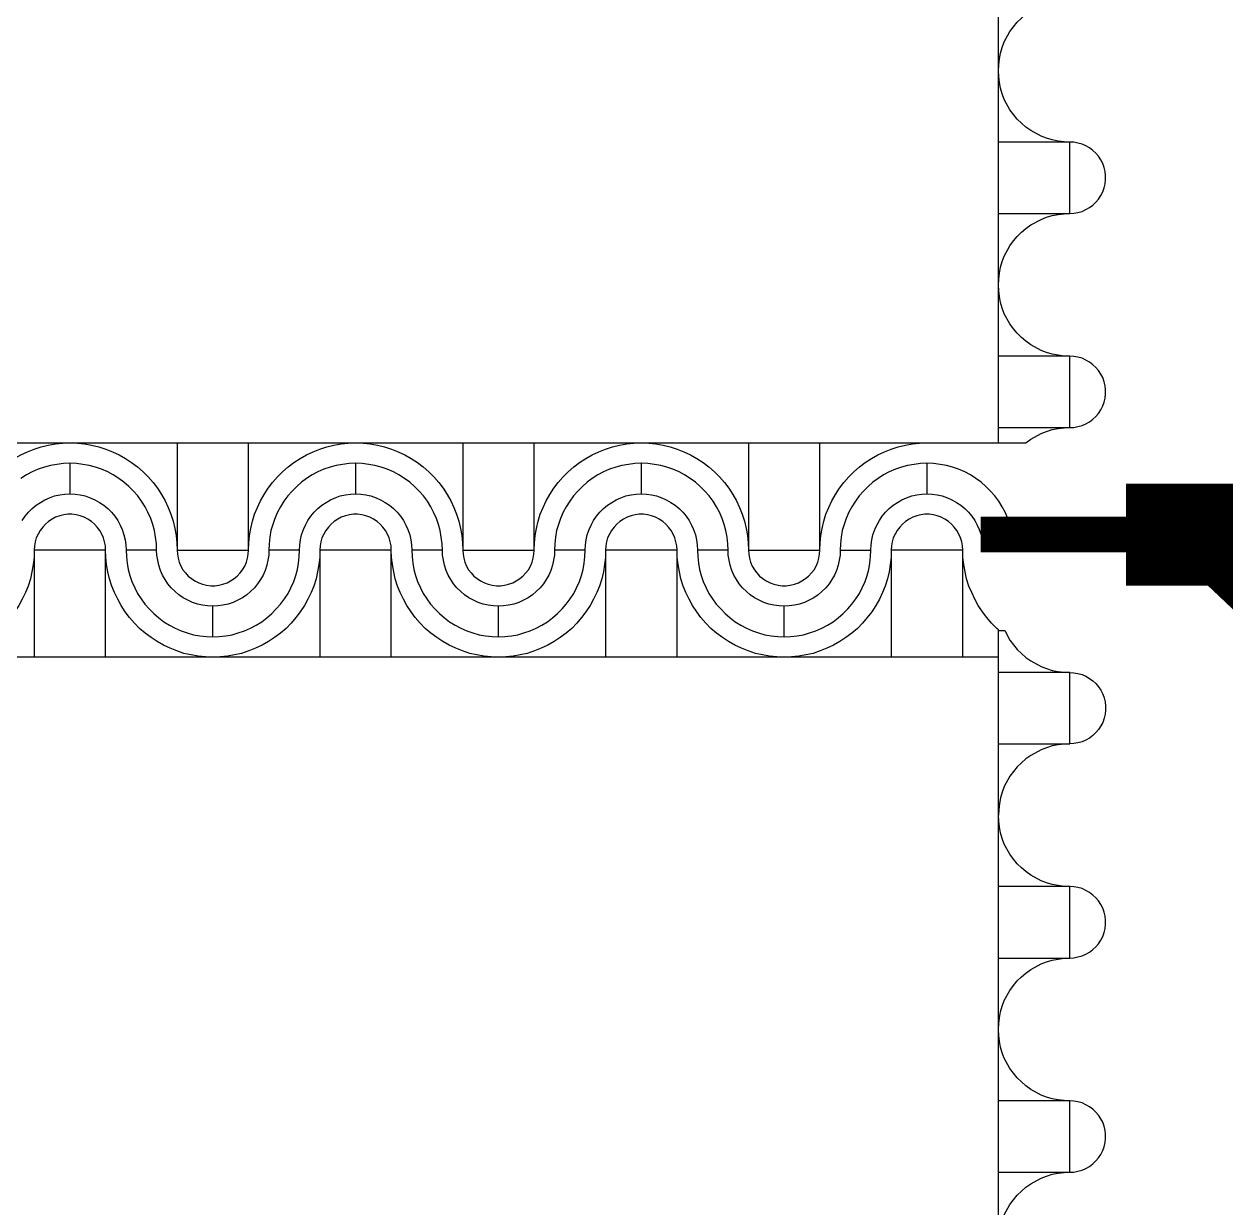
# Model space of a CAD drawing. Extents: x 190.8 to 267.1, y 124 to 174.8.
# Drawn here: x 232.41 to 233.588, y 158.636 to 159.796 of the extents above; entities that cross this region are included whole.
import ezdxf

# ---------------------------------------------------------------- set-up
doc = ezdxf.new("R2010")
doc.units = 0
doc.header["$MEASUREMENT"] = 0

msp = doc.modelspace()

# ---------------------------------------------------------------- linework, layer by layer
msp.add_line((231.2646, 159.3856), (233.3913, 159.3856))
for points in [[(233.3646, 159.3856), (233.3646, 161.4023)], [(233.3646, 159.7506), (233.3649, 159.7563), (233.3656, 159.7621), (233.3666, 159.7678), (233.3684, 159.7733), (233.3704, 159.7788), (233.3759, 159.7888), (233.3794, 159.7936), (233.3831, 159.7981), (233.3871, 159.8021), (233.3916, 159.8058), (233.3964, 159.8093), (233.4064, 159.8148), (233.4119, 159.8168), (233.4174, 159.8186), (233.4231, 159.8196), (233.4289, 159.8203), (233.4346, 159.8206)], [(233.4346, 159.6806), (233.4289, 159.6808), (233.4231, 159.6816), (233.4174, 159.6826), (233.4119, 159.6843), (233.4064, 159.6863), (233.3964, 159.6918), (233.3916, 159.6953), (233.3871, 159.6991), (233.3831, 159.7031), (233.3794, 159.7076), (233.3759, 159.7123), (233.3704, 159.7223), (233.3684, 159.7278), (233.3666, 159.7333), (233.3656, 159.7391), (233.3649, 159.7448), (233.3646, 159.7506)], [(233.3646, 159.6106), (233.4346, 159.6106), (233.4346, 159.6806), (233.3646, 159.6806)], [(233.4346, 159.6106), (233.4386, 159.6108), (233.4426, 159.6116), (233.4466, 159.6126), (233.4504, 159.6143), (233.4539, 159.6163), (233.4571, 159.6188), (233.4601, 159.6216), (233.4626, 159.6246), (233.4649, 159.6281), (233.4669, 159.6318), (233.4681, 159.6356), (233.4691, 159.6396), (233.4696, 159.6436), (233.4696, 159.6476), (233.4691, 159.6516), (233.4681, 159.6556), (233.4669, 159.6596), (233.4649, 159.6631), (233.4626, 159.6666), (233.4601, 159.6696), (233.4571, 159.6723), (233.4539, 159.6748), (233.4504, 159.6768), (233.4466, 159.6786), (233.4426, 159.6796), (233.4386, 159.6803), (233.4346, 159.6806)], [(233.3646, 159.5406), (233.3649, 159.5463), (233.3656, 159.5521), (233.3666, 159.5578), (233.3684, 159.5633), (233.3704, 159.5688), (233.3759, 159.5788), (233.3794, 159.5836), (233.3831, 159.5881), (233.3871, 159.5921), (233.3916, 159.5958), (233.3964, 159.5993), (233.4064, 159.6048), (233.4119, 159.6068), (233.4174, 159.6086), (233.4231, 159.6096), (233.4289, 159.6103), (233.4346, 159.6106)], [(233.4346, 159.4706), (233.4289, 159.4708), (233.4231, 159.4716), (233.4174, 159.4726), (233.4119, 159.4743), (233.4064, 159.4763), (233.3964, 159.4818), (233.3916, 159.4853), (233.3871, 159.4891), (233.3831, 159.4931), (233.3794, 159.4976), (233.3759, 159.5023), (233.3704, 159.5123), (233.3684, 159.5178), (233.3666, 159.5233), (233.3656, 159.5291), (233.3649, 159.5348), (233.3646, 159.5406)], [(233.3646, 159.4006), (233.4346, 159.4006), (233.4346, 159.4706), (233.3646, 159.4706)], [(233.4346, 159.4006), (233.4386, 159.4008), (233.4426, 159.4016), (233.4466, 159.4026), (233.4504, 159.4043), (233.4539, 159.4063), (233.4571, 159.4088), (233.4601, 159.4116), (233.4626, 159.4146), (233.4649, 159.4181), (233.4669, 159.4218), (233.4681, 159.4256), (233.4691, 159.4296), (233.4696, 159.4336), (233.4696, 159.4376), (233.4691, 159.4416), (233.4681, 159.4456), (233.4669, 159.4496), (233.4649, 159.4531), (233.4626, 159.4566), (233.4601, 159.4596), (233.4571, 159.4623), (233.4539, 159.4648), (233.4504, 159.4668), (233.4466, 159.4686), (233.4426, 159.4696), (233.4386, 159.4703), (233.4346, 159.4706)], [(233.3913, 159.3856), (233.3916, 159.3858), (233.3964, 159.3893), (233.4064, 159.3948), (233.4119, 159.3968), (233.4174, 159.3986), (233.4231, 159.3996), (233.4289, 159.4003), (233.4346, 159.4006)], [(232.3496, 159.2806), (232.3499, 159.2878), (232.3506, 159.2948), (232.3519, 159.3018), (232.3534, 159.3088), (232.3556, 159.3158), (232.3584, 159.3223), (232.3614, 159.3288), (232.3649, 159.3351), (232.3689, 159.3411), (232.3731, 159.3468), (232.3779, 159.3523), (232.3829, 159.3573), (232.3884, 159.3621), (232.3941, 159.3663), (232.4001, 159.3703), (232.4064, 159.3738), (232.4129, 159.3768), (232.4194, 159.3796), (232.4264, 159.3818), (232.4334, 159.3833), (232.4404, 159.3846), (232.4474, 159.3853), (232.4546, 159.3856)], [(232.4546, 159.3856), (232.4619, 159.3853), (232.4689, 159.3846), (232.4759, 159.3833), (232.4829, 159.3818), (232.4899, 159.3796), (232.4964, 159.3768), (232.5029, 159.3738), (232.5091, 159.3703), (232.5151, 159.3663), (232.5209, 159.3621), (232.5264, 159.3573), (232.5314, 159.3523), (232.5361, 159.3468), (232.5404, 159.3411), (232.5444, 159.3351), (232.5479, 159.3288), (232.5509, 159.3223), (232.5536, 159.3158), (232.5559, 159.3088), (232.5574, 159.3018), (232.5586, 159.2948), (232.5594, 159.2878), (232.5596, 159.2806)], [(232.5596, 159.3856), (232.5596, 159.2806), (232.6296, 159.2806), (232.6296, 159.3856)], [(232.6296, 159.2806), (232.6299, 159.2878), (232.6306, 159.2948), (232.6319, 159.3018), (232.6334, 159.3088), (232.6356, 159.3158), (232.6384, 159.3223), (232.6414, 159.3288), (232.6449, 159.3351), (232.6489, 159.3411), (232.6531, 159.3468), (232.6579, 159.3523), (232.6629, 159.3573), (232.6684, 159.3621), (232.6741, 159.3663), (232.6801, 159.3703), (232.6864, 159.3738), (232.6929, 159.3768), (232.6994, 159.3796), (232.7064, 159.3818), (232.7134, 159.3833), (232.7204, 159.3846), (232.7274, 159.3853), (232.7346, 159.3856)], [(232.7346, 159.3856), (232.7419, 159.3853), (232.7489, 159.3846), (232.7559, 159.3833), (232.7629, 159.3818), (232.7699, 159.3796), (232.7764, 159.3768), (232.7829, 159.3738), (232.7891, 159.3703), (232.7951, 159.3663), (232.8009, 159.3621), (232.8064, 159.3573), (232.8114, 159.3523), (232.8161, 159.3468), (232.8204, 159.3411), (232.8244, 159.3351), (232.8279, 159.3288), (232.8309, 159.3223), (232.8336, 159.3158), (232.8359, 159.3088), (232.8374, 159.3018), (232.8386, 159.2948), (232.8394, 159.2878), (232.8396, 159.2806)], [(232.8396, 159.3856), (232.8396, 159.2806), (232.9096, 159.2806), (232.9096, 159.3856)], [(232.9096, 159.2806), (232.9099, 159.2878), (232.9106, 159.2948), (232.9119, 159.3018), (232.9134, 159.3088), (232.9156, 159.3158), (232.9184, 159.3223), (232.9214, 159.3288), (232.9249, 159.3351), (232.9289, 159.3411), (232.9331, 159.3468), (232.9379, 159.3523), (232.9429, 159.3573), (232.9484, 159.3621), (232.9541, 159.3663), (232.9601, 159.3703), (232.9664, 159.3738), (232.9729, 159.3768), (232.9794, 159.3796), (232.9864, 159.3818), (232.9934, 159.3833), (233.0004, 159.3846), (233.0074, 159.3853), (233.0146, 159.3856)], [(233.0146, 159.3856), (233.0219, 159.3853), (233.0289, 159.3846), (233.0359, 159.3833), (233.0429, 159.3818), (233.0499, 159.3796), (233.0564, 159.3768), (233.0629, 159.3738), (233.0691, 159.3703), (233.0751, 159.3663), (233.0809, 159.3621), (233.0864, 159.3573), (233.0914, 159.3523), (233.0961, 159.3468), (233.1004, 159.3411), (233.1044, 159.3351), (233.1079, 159.3288), (233.1109, 159.3223), (233.1136, 159.3158), (233.1159, 159.3088), (233.1174, 159.3018), (233.1186, 159.2948), (233.1194, 159.2878), (233.1196, 159.2806)], [(233.1196, 159.3856), (233.1196, 159.2806), (233.1896, 159.2806), (233.1896, 159.3856)], [(233.1896, 159.2806), (233.1899, 159.2878), (233.1906, 159.2948), (233.1919, 159.3018), (233.1934, 159.3088), (233.1956, 159.3158), (233.1984, 159.3223), (233.2014, 159.3288), (233.2049, 159.3351), (233.2089, 159.3411), (233.2131, 159.3468), (233.2179, 159.3523), (233.2229, 159.3573), (233.2284, 159.3621), (233.2341, 159.3663), (233.2401, 159.3703), (233.2464, 159.3738), (233.2529, 159.3768), (233.2594, 159.3796), (233.2664, 159.3818), (233.2734, 159.3833), (233.2804, 159.3846), (233.2874, 159.3853), (233.2946, 159.3856)], [(232.4546, 159.3656), (232.4484, 159.3653), (232.4419, 159.3646), (232.4356, 159.3636), (232.4296, 159.3618), (232.4236, 159.3598), (232.4176, 159.3571), (232.4121, 159.3543), (232.4066, 159.3508)], [(232.5396, 159.2806), (232.5394, 159.2868), (232.5386, 159.2933), (232.5376, 159.2996), (232.5359, 159.3056), (232.5339, 159.3116), (232.5311, 159.3176), (232.5284, 159.3231), (232.5249, 159.3286), (232.5211, 159.3336), (232.5169, 159.3383), (232.5124, 159.3428), (232.5076, 159.3471), (232.5026, 159.3508), (232.4971, 159.3543), (232.4916, 159.3571), (232.4856, 159.3598), (232.4796, 159.3618), (232.4736, 159.3636), (232.4674, 159.3646), (232.4609, 159.3653), (232.4546, 159.3656), (232.4546, 159.3356), (232.4596, 159.3353), (232.4646, 159.3346), (232.4696, 159.3336), (232.4746, 159.3318), (232.4791, 159.3298), (232.4836, 159.3273), (232.4879, 159.3246), (232.4916, 159.3213), (232.4954, 159.3176), (232.4986, 159.3138), (232.5014, 159.3096), (232.5039, 159.3051), (232.5059, 159.3006), (232.5076, 159.2956), (232.5086, 159.2906), (232.5094, 159.2856), (232.5096, 159.2806)], [(232.7346, 159.3656), (232.7284, 159.3653), (232.7219, 159.3646), (232.7156, 159.3636), (232.7096, 159.3618), (232.7036, 159.3598), (232.6976, 159.3571), (232.6921, 159.3543), (232.6866, 159.3508), (232.6816, 159.3471), (232.6769, 159.3428), (232.6724, 159.3383), (232.6681, 159.3336), (232.6644, 159.3286), (232.6609, 159.3231), (232.6581, 159.3176), (232.6554, 159.3116), (232.6534, 159.3056), (232.6516, 159.2996), (232.6506, 159.2933), (232.6499, 159.2868), (232.6496, 159.2806)], [(232.8196, 159.2806), (232.8194, 159.2868), (232.8186, 159.2933), (232.8176, 159.2996), (232.8159, 159.3056), (232.8139, 159.3116), (232.8111, 159.3176), (232.8084, 159.3231), (232.8049, 159.3286), (232.8011, 159.3336), (232.7969, 159.3383), (232.7924, 159.3428), (232.7876, 159.3471), (232.7826, 159.3508), (232.7771, 159.3543), (232.7716, 159.3571), (232.7656, 159.3598), (232.7596, 159.3618), (232.7536, 159.3636), (232.7474, 159.3646), (232.7409, 159.3653), (232.7346, 159.3656), (232.7346, 159.3356), (232.7396, 159.3353), (232.7446, 159.3346), (232.7496, 159.3336), (232.7546, 159.3318), (232.7591, 159.3298), (232.7636, 159.3273), (232.7679, 159.3246), (232.7716, 159.3213), (232.7754, 159.3176), (232.7786, 159.3138), (232.7814, 159.3096), (232.7839, 159.3051), (232.7859, 159.3006), (232.7876, 159.2956), (232.7886, 159.2906), (232.7894, 159.2856), (232.7896, 159.2806)], [(233.0146, 159.3656), (233.0084, 159.3653), (233.0019, 159.3646), (232.9956, 159.3636), (232.9896, 159.3618), (232.9836, 159.3598), (232.9776, 159.3571), (232.9721, 159.3543), (232.9666, 159.3508), (232.9616, 159.3471), (232.9569, 159.3428), (232.9524, 159.3383), (232.9481, 159.3336), (232.9444, 159.3286), (232.9409, 159.3231), (232.9381, 159.3176), (232.9354, 159.3116), (232.9334, 159.3056), (232.9316, 159.2996), (232.9306, 159.2933), (232.9299, 159.2868), (232.9296, 159.2806)], [(233.0996, 159.2806), (233.0994, 159.2868), (233.0986, 159.2933), (233.0976, 159.2996), (233.0959, 159.3056), (233.0939, 159.3116), (233.0911, 159.3176), (233.0884, 159.3231), (233.0849, 159.3286), (233.0811, 159.3336), (233.0769, 159.3383), (233.0724, 159.3428), (233.0676, 159.3471), (233.0626, 159.3508), (233.0571, 159.3543), (233.0516, 159.3571), (233.0456, 159.3598), (233.0396, 159.3618), (233.0336, 159.3636), (233.0274, 159.3646), (233.0209, 159.3653), (233.0146, 159.3656), (233.0146, 159.3356), (233.0196, 159.3353), (233.0246, 159.3346), (233.0296, 159.3336), (233.0346, 159.3318), (233.0391, 159.3298), (233.0436, 159.3273), (233.0479, 159.3246), (233.0516, 159.3213), (233.0554, 159.3176), (233.0586, 159.3138), (233.0614, 159.3096), (233.0639, 159.3051), (233.0659, 159.3006), (233.0676, 159.2956), (233.0686, 159.2906), (233.0694, 159.2856), (233.0696, 159.2806)], [(233.2946, 159.3656), (233.2884, 159.3653), (233.2819, 159.3646), (233.2756, 159.3636), (233.2696, 159.3618), (233.2636, 159.3598), (233.2576, 159.3571), (233.2521, 159.3543), (233.2466, 159.3508), (233.2416, 159.3471), (233.2369, 159.3428), (233.2324, 159.3383), (233.2281, 159.3336), (233.2244, 159.3286), (233.2209, 159.3231), (233.2181, 159.3176), (233.2154, 159.3116), (233.2134, 159.3056), (233.2116, 159.2996), (233.2106, 159.2933), (233.2099, 159.2868), (233.2096, 159.2806), (233.2396, 159.2806), (233.2399, 159.2856), (233.2406, 159.2906), (233.2416, 159.2956), (233.2434, 159.3006), (233.2454, 159.3051), (233.2479, 159.3096), (233.2506, 159.3138), (233.2539, 159.3176), (233.2576, 159.3213), (233.2614, 159.3246), (233.2656, 159.3273), (233.2701, 159.3298), (233.2746, 159.3318), (233.2796, 159.3336), (233.2846, 159.3346), (233.2896, 159.3353), (233.2946, 159.3356)], [(232.4079, 159.3096), (232.4106, 159.3138), (232.4139, 159.3176), (232.4176, 159.3213), (232.4214, 159.3246), (232.4256, 159.3273), (232.4301, 159.3298), (232.4346, 159.3318), (232.4396, 159.3336), (232.4446, 159.3346), (232.4496, 159.3353), (232.4546, 159.3356)], [(232.6796, 159.2806), (232.6799, 159.2856), (232.6806, 159.2906), (232.6816, 159.2956), (232.6834, 159.3006), (232.6854, 159.3051), (232.6879, 159.3096), (232.6906, 159.3138), (232.6939, 159.3176), (232.6976, 159.3213), (232.7014, 159.3246), (232.7056, 159.3273), (232.7101, 159.3298), (232.7146, 159.3318), (232.7196, 159.3336), (232.7246, 159.3346), (232.7296, 159.3353), (232.7346, 159.3356)], [(232.9596, 159.2806), (232.9599, 159.2856), (232.9606, 159.2906), (232.9616, 159.2956), (232.9634, 159.3006), (232.9654, 159.3051), (232.9679, 159.3096), (232.9706, 159.3138), (232.9739, 159.3176), (232.9776, 159.3213), (232.9814, 159.3246), (232.9856, 159.3273), (232.9901, 159.3298), (232.9946, 159.3318), (232.9996, 159.3336), (233.0046, 159.3346), (233.0096, 159.3353), (233.0146, 159.3356)], [(232.4896, 159.2806), (232.4894, 159.2846), (232.4886, 159.2886), (232.4876, 159.2926), (232.4859, 159.2963), (232.4839, 159.2998), (232.4814, 159.3031), (232.4786, 159.3061), (232.4756, 159.3086), (232.4721, 159.3108), (232.4684, 159.3128), (232.4646, 159.3141), (232.4606, 159.3151), (232.4566, 159.3156), (232.4526, 159.3156), (232.4486, 159.3151), (232.4446, 159.3141), (232.4406, 159.3128), (232.4371, 159.3108), (232.4336, 159.3086), (232.4306, 159.3061), (232.4279, 159.3031), (232.4254, 159.2998), (232.4234, 159.2963), (232.4216, 159.2926), (232.4206, 159.2886), (232.4199, 159.2846), (232.4196, 159.2806)], [(232.7696, 159.2806), (232.7694, 159.2846), (232.7686, 159.2886), (232.7676, 159.2926), (232.7659, 159.2963), (232.7639, 159.2998), (232.7614, 159.3031), (232.7586, 159.3061), (232.7556, 159.3086), (232.7521, 159.3108), (232.7484, 159.3128), (232.7446, 159.3141), (232.7406, 159.3151), (232.7366, 159.3156), (232.7326, 159.3156), (232.7286, 159.3151), (232.7246, 159.3141), (232.7206, 159.3128), (232.7171, 159.3108), (232.7136, 159.3086), (232.7106, 159.3061), (232.7079, 159.3031), (232.7054, 159.2998), (232.7034, 159.2963), (232.7016, 159.2926), (232.7006, 159.2886), (232.6999, 159.2846), (232.6996, 159.2806)], [(233.0496, 159.2806), (233.0494, 159.2846), (233.0486, 159.2886), (233.0476, 159.2926), (233.0459, 159.2963), (233.0439, 159.2998), (233.0414, 159.3031), (233.0386, 159.3061), (233.0356, 159.3086), (233.0321, 159.3108), (233.0284, 159.3128), (233.0246, 159.3141), (233.0206, 159.3151), (233.0166, 159.3156), (233.0126, 159.3156), (233.0086, 159.3151), (233.0046, 159.3141), (233.0006, 159.3128), (232.9971, 159.3108), (232.9936, 159.3086), (232.9906, 159.3061), (232.9879, 159.3031), (232.9854, 159.2998), (232.9834, 159.2963), (232.9816, 159.2926), (232.9806, 159.2886), (232.9799, 159.2846), (232.9796, 159.2806)], [(233.3296, 159.2806), (233.3294, 159.2846), (233.3286, 159.2886), (233.3276, 159.2926), (233.3259, 159.2963), (233.3239, 159.2998), (233.3214, 159.3031), (233.3186, 159.3061), (233.3156, 159.3086), (233.3121, 159.3108), (233.3084, 159.3128), (233.3046, 159.3141), (233.3006, 159.3151), (233.2966, 159.3156), (233.2926, 159.3156), (233.2886, 159.3151), (233.2846, 159.3141), (233.2806, 159.3128), (233.2771, 159.3108), (233.2736, 159.3086), (233.2706, 159.3061), (233.2679, 159.3031), (233.2654, 159.2998), (233.2634, 159.2963), (233.2616, 159.2926), (233.2606, 159.2886), (233.2599, 159.2846), (233.2596, 159.2806)], [(232.4196, 159.2806), (232.4194, 159.2733), (232.4186, 159.2663), (232.4174, 159.2593), (232.4159, 159.2523), (232.4136, 159.2453), (232.4109, 159.2388), (232.4079, 159.2323), (232.4044, 159.2261), (232.4004, 159.2201), (232.3961, 159.2143), (232.3914, 159.2088), (232.3864, 159.2038), (232.3809, 159.1991), (232.3751, 159.1948), (232.3691, 159.1908), (232.3629, 159.1873), (232.3564, 159.1843), (232.3499, 159.1816), (232.3429, 159.1793), (232.3359, 159.1778), (232.3289, 159.1766), (232.3219, 159.1758), (232.3146, 159.1756)], [(232.4896, 159.1756), (232.4896, 159.2806), (232.4196, 159.2806), (232.4196, 159.1756)], [(232.5946, 159.1756), (232.5874, 159.1758), (232.5804, 159.1766), (232.5734, 159.1778), (232.5664, 159.1793), (232.5594, 159.1816), (232.5529, 159.1843), (232.5464, 159.1873), (232.5401, 159.1908), (232.5341, 159.1948), (232.5284, 159.1991), (232.5229, 159.2038), (232.5179, 159.2088), (232.5131, 159.2143), (232.5089, 159.2201), (232.5049, 159.2261), (232.5014, 159.2323), (232.4984, 159.2388), (232.4956, 159.2453), (232.4934, 159.2523), (232.4919, 159.2593), (232.4906, 159.2663), (232.4899, 159.2733), (232.4896, 159.2806)], [(232.5596, 159.2806), (232.5599, 159.2766), (232.5606, 159.2726), (232.5616, 159.2686), (232.5634, 159.2648), (232.5654, 159.2613), (232.5679, 159.2581), (232.5706, 159.2551), (232.5736, 159.2526), (232.5771, 159.2503), (232.5809, 159.2483), (232.5846, 159.2471), (232.5886, 159.2461), (232.5926, 159.2456), (232.5966, 159.2456), (232.6006, 159.2461), (232.6046, 159.2471), (232.6086, 159.2483), (232.6121, 159.2503), (232.6156, 159.2526), (232.6186, 159.2551), (232.6214, 159.2581), (232.6239, 159.2613), (232.6259, 159.2648), (232.6276, 159.2686), (232.6286, 159.2726), (232.6294, 159.2766), (232.6296, 159.2806)], [(232.5946, 159.1956), (232.6009, 159.1958), (232.6074, 159.1966), (232.6136, 159.1976), (232.6196, 159.1993), (232.6256, 159.2013), (232.6316, 159.2041), (232.6371, 159.2068), (232.6426, 159.2103), (232.6476, 159.2141), (232.6524, 159.2183), (232.6569, 159.2228), (232.6611, 159.2276), (232.6649, 159.2326), (232.6684, 159.2381), (232.6711, 159.2436), (232.6739, 159.2496), (232.6759, 159.2556), (232.6776, 159.2616), (232.6786, 159.2678), (232.6794, 159.2743), (232.6796, 159.2806), (232.6496, 159.2806), (232.6494, 159.2756), (232.6486, 159.2706), (232.6476, 159.2656), (232.6459, 159.2606), (232.6439, 159.2561), (232.6414, 159.2516), (232.6386, 159.2473), (232.6354, 159.2436), (232.6316, 159.2398), (232.6279, 159.2366), (232.6236, 159.2338), (232.6191, 159.2313), (232.6146, 159.2293), (232.6096, 159.2276), (232.6046, 159.2266), (232.5996, 159.2258), (232.5946, 159.2256)], [(232.6996, 159.2806), (232.6994, 159.2733), (232.6986, 159.2663), (232.6974, 159.2593), (232.6959, 159.2523), (232.6936, 159.2453), (232.6909, 159.2388), (232.6879, 159.2323), (232.6844, 159.2261), (232.6804, 159.2201), (232.6761, 159.2143), (232.6714, 159.2088), (232.6664, 159.2038), (232.6609, 159.1991), (232.6551, 159.1948), (232.6491, 159.1908), (232.6429, 159.1873), (232.6364, 159.1843), (232.6299, 159.1816), (232.6229, 159.1793), (232.6159, 159.1778), (232.6089, 159.1766), (232.6019, 159.1758), (232.5946, 159.1756)], [(232.7696, 159.1756), (232.7696, 159.2806), (232.6996, 159.2806), (232.6996, 159.1756)], [(232.8746, 159.1756), (232.8674, 159.1758), (232.8604, 159.1766), (232.8534, 159.1778), (232.8464, 159.1793), (232.8394, 159.1816), (232.8329, 159.1843), (232.8264, 159.1873), (232.8201, 159.1908), (232.8141, 159.1948), (232.8084, 159.1991), (232.8029, 159.2038), (232.7979, 159.2088), (232.7931, 159.2143), (232.7889, 159.2201), (232.7849, 159.2261), (232.7814, 159.2323), (232.7784, 159.2388), (232.7756, 159.2453), (232.7734, 159.2523), (232.7719, 159.2593), (232.7706, 159.2663), (232.7699, 159.2733), (232.7696, 159.2806)], [(232.8396, 159.2806), (232.8399, 159.2766), (232.8406, 159.2726), (232.8416, 159.2686), (232.8434, 159.2648), (232.8454, 159.2613), (232.8479, 159.2581), (232.8506, 159.2551), (232.8536, 159.2526), (232.8571, 159.2503), (232.8609, 159.2483), (232.8646, 159.2471), (232.8686, 159.2461), (232.8726, 159.2456), (232.8766, 159.2456), (232.8806, 159.2461), (232.8846, 159.2471), (232.8886, 159.2483), (232.8921, 159.2503), (232.8956, 159.2526), (232.8986, 159.2551), (232.9014, 159.2581), (232.9039, 159.2613), (232.9059, 159.2648), (232.9076, 159.2686), (232.9086, 159.2726), (232.9094, 159.2766), (232.9096, 159.2806)], [(232.8746, 159.1956), (232.8809, 159.1958), (232.8874, 159.1966), (232.8936, 159.1976), (232.8996, 159.1993), (232.9056, 159.2013), (232.9116, 159.2041), (232.9171, 159.2068), (232.9226, 159.2103), (232.9276, 159.2141), (232.9324, 159.2183), (232.9369, 159.2228), (232.9411, 159.2276), (232.9449, 159.2326), (232.9484, 159.2381), (232.9511, 159.2436), (232.9539, 159.2496), (232.9559, 159.2556), (232.9576, 159.2616), (232.9586, 159.2678), (232.9594, 159.2743), (232.9596, 159.2806), (232.9296, 159.2806), (232.9294, 159.2756), (232.9286, 159.2706), (232.9276, 159.2656), (232.9259, 159.2606), (232.9239, 159.2561), (232.9214, 159.2516), (232.9186, 159.2473), (232.9154, 159.2436), (232.9116, 159.2398), (232.9079, 159.2366), (232.9036, 159.2338), (232.8991, 159.2313), (232.8946, 159.2293), (232.8896, 159.2276), (232.8846, 159.2266), (232.8796, 159.2258), (232.8746, 159.2256)], [(232.9796, 159.2806), (232.9794, 159.2733), (232.9786, 159.2663), (232.9774, 159.2593), (232.9759, 159.2523), (232.9736, 159.2453), (232.9709, 159.2388), (232.9679, 159.2323), (232.9644, 159.2261), (232.9604, 159.2201), (232.9561, 159.2143), (232.9514, 159.2088), (232.9464, 159.2038), (232.9409, 159.1991), (232.9351, 159.1948), (232.9291, 159.1908), (232.9229, 159.1873), (232.9164, 159.1843), (232.9099, 159.1816), (232.9029, 159.1793), (232.8959, 159.1778), (232.8889, 159.1766), (232.8819, 159.1758), (232.8746, 159.1756)], [(233.0496, 159.1756), (233.0496, 159.2806), (232.9796, 159.2806), (232.9796, 159.1756)], [(233.1546, 159.1756), (233.1474, 159.1758), (233.1404, 159.1766), (233.1334, 159.1778), (233.1264, 159.1793), (233.1194, 159.1816), (233.1129, 159.1843), (233.1064, 159.1873), (233.1001, 159.1908), (233.0941, 159.1948), (233.0884, 159.1991), (233.0829, 159.2038), (233.0779, 159.2088), (233.0731, 159.2143), (233.0689, 159.2201), (233.0649, 159.2261), (233.0614, 159.2323), (233.0584, 159.2388), (233.0556, 159.2453), (233.0534, 159.2523), (233.0519, 159.2593), (233.0506, 159.2663), (233.0499, 159.2733), (233.0496, 159.2806)], [(233.1196, 159.2806), (233.1199, 159.2766), (233.1206, 159.2726), (233.1216, 159.2686), (233.1234, 159.2648), (233.1254, 159.2613), (233.1279, 159.2581), (233.1306, 159.2551), (233.1336, 159.2526), (233.1371, 159.2503), (233.1409, 159.2483), (233.1446, 159.2471), (233.1486, 159.2461), (233.1526, 159.2456), (233.1566, 159.2456), (233.1606, 159.2461), (233.1646, 159.2471), (233.1686, 159.2483), (233.1721, 159.2503), (233.1756, 159.2526), (233.1786, 159.2551), (233.1814, 159.2581), (233.1839, 159.2613), (233.1859, 159.2648), (233.1876, 159.2686), (233.1886, 159.2726), (233.1894, 159.2766), (233.1896, 159.2806)], [(233.2096, 159.2806), (233.2094, 159.2756), (233.2086, 159.2706), (233.2076, 159.2656), (233.2059, 159.2606), (233.2039, 159.2561), (233.2014, 159.2516), (233.1986, 159.2473), (233.1954, 159.2436), (233.1916, 159.2398), (233.1879, 159.2366), (233.1836, 159.2338), (233.1791, 159.2313), (233.1746, 159.2293), (233.1696, 159.2276), (233.1646, 159.2266), (233.1596, 159.2258), (233.1546, 159.2256)], [(233.2596, 159.2806), (233.2594, 159.2733), (233.2586, 159.2663), (233.2574, 159.2593), (233.2559, 159.2523), (233.2536, 159.2453), (233.2509, 159.2388), (233.2479, 159.2323), (233.2444, 159.2261), (233.2404, 159.2201), (233.2361, 159.2143), (233.2314, 159.2088), (233.2264, 159.2038), (233.2209, 159.1991), (233.2151, 159.1948), (233.2091, 159.1908), (233.2029, 159.1873), (233.1964, 159.1843), (233.1899, 159.1816), (233.1829, 159.1793), (233.1759, 159.1778), (233.1689, 159.1766), (233.1619, 159.1758), (233.1546, 159.1756)], [(233.1546, 159.1956), (233.1609, 159.1958), (233.1674, 159.1966), (233.1736, 159.1976), (233.1796, 159.1993), (233.1856, 159.2013), (233.1916, 159.2041), (233.1971, 159.2068), (233.2026, 159.2103), (233.2076, 159.2141), (233.2124, 159.2183), (233.2169, 159.2228), (233.2211, 159.2276), (233.2249, 159.2326), (233.2284, 159.2381), (233.2311, 159.2436), (233.2339, 159.2496), (233.2359, 159.2556), (233.2376, 159.2616), (233.2386, 159.2678), (233.2394, 159.2743), (233.2396, 159.2806)], [(233.3296, 159.1756), (233.3296, 159.2806), (233.2596, 159.2806), (233.2596, 159.1756)], [(233.3646, 159.2023), (233.3629, 159.2038), (233.3579, 159.2088), (233.3531, 159.2143), (233.3489, 159.2201), (233.3449, 159.2261), (233.3414, 159.2323), (233.3384, 159.2388), (233.3356, 159.2453), (233.3334, 159.2523), (233.3319, 159.2593), (233.3306, 159.2663), (233.3299, 159.2733), (233.3296, 159.2806)], [(233.3646, 157.1856), (233.3646, 159.2023)], [(233.3646, 159.2016), (233.3708, 159.2016), (233.3759, 159.1923), (233.3794, 159.1876), (233.3831, 159.1831), (233.3871, 159.1791), (233.3916, 159.1753), (233.3964, 159.1718), (233.4064, 159.1663), (233.4119, 159.1643), (233.4174, 159.1626), (233.4231, 159.1616), (233.4289, 159.1608), (233.4346, 159.1606)], [(233.3646, 159.1756), (231.2646, 159.1756)], [(233.3646, 159.0906), (233.4346, 159.0906), (233.4346, 159.1606), (233.3646, 159.1606)], [(233.4346, 159.1606), (233.4386, 159.1603), (233.4426, 159.1596), (233.4466, 159.1586), (233.4504, 159.1568), (233.4539, 159.1548), (233.4571, 159.1523), (233.4601, 159.1496), (233.4626, 159.1466), (233.4649, 159.1431), (233.4669, 159.1393), (233.4681, 159.1356), (233.4691, 159.1316), (233.4696, 159.1276), (233.4696, 159.1236), (233.4691, 159.1196), (233.4681, 159.1156), (233.4669, 159.1116), (233.4649, 159.1081), (233.4626, 159.1046), (233.4601, 159.1016), (233.4571, 159.0988), (233.4539, 159.0963), (233.4504, 159.0943), (233.4466, 159.0926), (233.4426, 159.0916), (233.4386, 159.0908), (233.4346, 159.0906)], [(233.4346, 159.0906), (233.4289, 159.0903), (233.4231, 159.0896), (233.4174, 159.0886), (233.4119, 159.0868), (233.4064, 159.0848), (233.3964, 159.0793), (233.3916, 159.0758), (233.3871, 159.0721), (233.3831, 159.0681), (233.3794, 159.0636), (233.3759, 159.0588), (233.3704, 159.0488), (233.3684, 159.0433), (233.3666, 159.0378), (233.3656, 159.0321), (233.3649, 159.0263), (233.3646, 159.0206)], [(233.4346, 158.9506), (233.4289, 158.9508), (233.4231, 158.9516), (233.4174, 158.9526), (233.4119, 158.9543), (233.4064, 158.9563), (233.3964, 158.9618), (233.3916, 158.9653), (233.3871, 158.9691), (233.3831, 158.9731), (233.3794, 158.9776), (233.3759, 158.9823), (233.3704, 158.9923), (233.3684, 158.9978), (233.3666, 159.0033), (233.3656, 159.0091), (233.3649, 159.0148), (233.3646, 159.0206)], [(233.3646, 158.8806), (233.4346, 158.8806), (233.4346, 158.9506), (233.3646, 158.9506)], [(233.4346, 158.8806), (233.4386, 158.8808), (233.4426, 158.8816), (233.4466, 158.8826), (233.4504, 158.8843), (233.4539, 158.8863), (233.4571, 158.8888), (233.4601, 158.8916), (233.4626, 158.8946), (233.4649, 158.8981), (233.4669, 158.9018), (233.4681, 158.9056), (233.4691, 158.9096), (233.4696, 158.9136), (233.4696, 158.9176), (233.4691, 158.9216), (233.4681, 158.9256), (233.4669, 158.9296), (233.4649, 158.9331), (233.4626, 158.9366), (233.4601, 158.9396), (233.4571, 158.9423), (233.4539, 158.9448), (233.4504, 158.9468), (233.4466, 158.9486), (233.4426, 158.9496), (233.4386, 158.9503), (233.4346, 158.9506)], [(233.3646, 158.8106), (233.3649, 158.8163), (233.3656, 158.8221), (233.3666, 158.8278), (233.3684, 158.8333), (233.3704, 158.8388), (233.3759, 158.8488), (233.3794, 158.8536), (233.3831, 158.8581), (233.3871, 158.8621), (233.3916, 158.8658), (233.3964, 158.8693), (233.4064, 158.8748), (233.4119, 158.8768), (233.4174, 158.8786), (233.4231, 158.8796), (233.4289, 158.8803), (233.4346, 158.8806)], [(233.4346, 158.7406), (233.4289, 158.7408), (233.4231, 158.7416), (233.4174, 158.7426), (233.4119, 158.7443), (233.4064, 158.7463), (233.3964, 158.7518), (233.3916, 158.7553), (233.3871, 158.7591), (233.3831, 158.7631), (233.3794, 158.7676), (233.3759, 158.7723), (233.3704, 158.7823), (233.3684, 158.7878), (233.3666, 158.7933), (233.3656, 158.7991), (233.3649, 158.8048), (233.3646, 158.8106)], [(233.3646, 158.6706), (233.4346, 158.6706), (233.4346, 158.7406), (233.3646, 158.7406)], [(233.4346, 158.6706), (233.4386, 158.6708), (233.4426, 158.6716), (233.4466, 158.6726), (233.4504, 158.6743), (233.4539, 158.6763), (233.4571, 158.6788), (233.4601, 158.6816), (233.4626, 158.6846), (233.4649, 158.6881), (233.4669, 158.6918), (233.4681, 158.6956), (233.4691, 158.6996), (233.4696, 158.7036), (233.4696, 158.7076), (233.4691, 158.7116), (233.4681, 158.7156), (233.4669, 158.7196), (233.4649, 158.7231), (233.4626, 158.7266), (233.4601, 158.7296), (233.4571, 158.7323), (233.4539, 158.7348), (233.4504, 158.7368), (233.4466, 158.7386), (233.4426, 158.7396), (233.4386, 158.7403), (233.4346, 158.7406)], [(233.3646, 158.6006), (233.3649, 158.6063), (233.3656, 158.6121), (233.3666, 158.6178), (233.3684, 158.6233), (233.3704, 158.6288), (233.3759, 158.6388), (233.3794, 158.6436), (233.3831, 158.6481), (233.3871, 158.6521), (233.3916, 158.6558), (233.3964, 158.6593), (233.4064, 158.6648), (233.4119, 158.6668), (233.4174, 158.6686), (233.4231, 158.6696), (233.4289, 158.6703), (233.4346, 158.6706)]]:
    msp.add_lwpolyline(points)
for points, const_width in [([(233.4898, 159.2957), (233.5898, 159.2957), (234.1919, 158.7252), (254.5836, 158.7252), (255.3123, 160.6931), (258.7996, 160.6931), (259.4495, 159.8504), (259.4495, 159.3557)], 0.1), ([(233.5071, 159.2957), (233.3471, 159.2957)], 0.035)]:
    msp.add_lwpolyline(points, dxfattribs=dict(const_width=const_width))
for points in [[(233.3796, 159.2806), (233.3794, 159.2868), (233.3786, 159.2933), (233.3776, 159.2996), (233.3759, 159.3056), (233.3739, 159.3116), (233.3711, 159.3176), (233.3684, 159.3231), (233.3649, 159.3286), (233.3611, 159.3336), (233.3569, 159.3383), (233.3524, 159.3428), (233.3476, 159.3471), (233.3426, 159.3508), (233.3371, 159.3543), (233.3316, 159.3571), (233.3256, 159.3598), (233.3196, 159.3618), (233.3136, 159.3636), (233.3074, 159.3646), (233.3009, 159.3653), (233.2946, 159.3656), (233.2946, 159.3356), (233.2996, 159.3353), (233.3046, 159.3346), (233.3096, 159.3336), (233.3146, 159.3318), (233.3191, 159.3298), (233.3236, 159.3273), (233.3279, 159.3246), (233.3316, 159.3213), (233.3354, 159.3176), (233.3386, 159.3138), (233.3414, 159.3096), (233.3439, 159.3051), (233.3459, 159.3006), (233.3476, 159.2956), (233.3486, 159.2906), (233.3494, 159.2856), (233.3496, 159.2806)], [(232.5096, 159.2806), (232.5099, 159.2743), (232.5106, 159.2678), (232.5116, 159.2616), (232.5134, 159.2556), (232.5154, 159.2496), (232.5181, 159.2436), (232.5209, 159.2381), (232.5244, 159.2326), (232.5281, 159.2276), (232.5324, 159.2228), (232.5369, 159.2183), (232.5416, 159.2141), (232.5466, 159.2103), (232.5521, 159.2068), (232.5576, 159.2041), (232.5636, 159.2013), (232.5696, 159.1993), (232.5756, 159.1976), (232.5819, 159.1966), (232.5884, 159.1958), (232.5946, 159.1956), (232.5946, 159.2256), (232.5896, 159.2258), (232.5846, 159.2266), (232.5796, 159.2276), (232.5746, 159.2293), (232.5701, 159.2313), (232.5656, 159.2338), (232.5614, 159.2366), (232.5576, 159.2398), (232.5539, 159.2436), (232.5506, 159.2473), (232.5479, 159.2516), (232.5454, 159.2561), (232.5434, 159.2606), (232.5416, 159.2656), (232.5406, 159.2706), (232.5399, 159.2756), (232.5396, 159.2806)], [(232.7896, 159.2806), (232.7899, 159.2743), (232.7906, 159.2678), (232.7916, 159.2616), (232.7934, 159.2556), (232.7954, 159.2496), (232.7981, 159.2436), (232.8009, 159.2381), (232.8044, 159.2326), (232.8081, 159.2276), (232.8124, 159.2228), (232.8169, 159.2183), (232.8216, 159.2141), (232.8266, 159.2103), (232.8321, 159.2068), (232.8376, 159.2041), (232.8436, 159.2013), (232.8496, 159.1993), (232.8556, 159.1976), (232.8619, 159.1966), (232.8684, 159.1958), (232.8746, 159.1956), (232.8746, 159.2256), (232.8696, 159.2258), (232.8646, 159.2266), (232.8596, 159.2276), (232.8546, 159.2293), (232.8501, 159.2313), (232.8456, 159.2338), (232.8414, 159.2366), (232.8376, 159.2398), (232.8339, 159.2436), (232.8306, 159.2473), (232.8279, 159.2516), (232.8254, 159.2561), (232.8234, 159.2606), (232.8216, 159.2656), (232.8206, 159.2706), (232.8199, 159.2756), (232.8196, 159.2806)], [(233.0696, 159.2806), (233.0699, 159.2743), (233.0706, 159.2678), (233.0716, 159.2616), (233.0734, 159.2556), (233.0754, 159.2496), (233.0781, 159.2436), (233.0809, 159.2381), (233.0844, 159.2326), (233.0881, 159.2276), (233.0924, 159.2228), (233.0969, 159.2183), (233.1016, 159.2141), (233.1066, 159.2103), (233.1121, 159.2068), (233.1176, 159.2041), (233.1236, 159.2013), (233.1296, 159.1993), (233.1356, 159.1976), (233.1419, 159.1966), (233.1484, 159.1958), (233.1546, 159.1956), (233.1546, 159.2256), (233.1496, 159.2258), (233.1446, 159.2266), (233.1396, 159.2276), (233.1346, 159.2293), (233.1301, 159.2313), (233.1256, 159.2338), (233.1214, 159.2366), (233.1176, 159.2398), (233.1139, 159.2436), (233.1106, 159.2473), (233.1079, 159.2516), (233.1054, 159.2561), (233.1034, 159.2606), (233.1016, 159.2656), (233.1006, 159.2706), (233.0999, 159.2756), (233.0996, 159.2806)]]:
    msp.add_lwpolyline(points, close=True)

doc.saveas('drawing.dxf')
